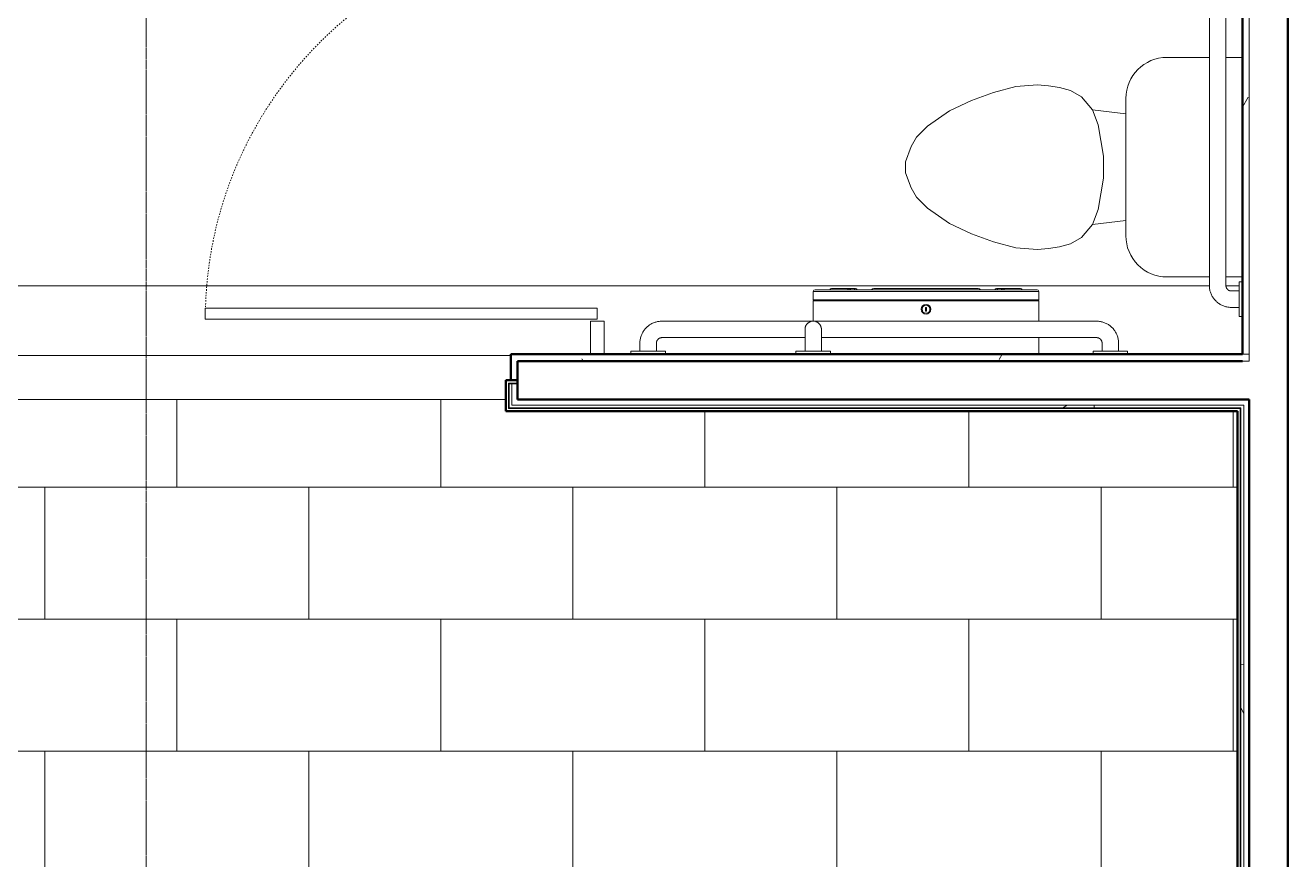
# Model space of a CAD drawing. Header units: inches. Extents: x 23906 to 26716, y -23130 to -20467.
# Drawn here: x 25390.9 to 25505.6, y -22737.3 to -22661.4 of the extents above; entities that cross this region are included whole.
import ezdxf

# ---------------------------------------------------------------- set-up
doc = ezdxf.new("R2010")
doc.units = ezdxf.units.IN
doc.header["$MEASUREMENT"] = 0
for name, pattern in [('Dash', [0.25, 0.125, -0.125]), ('Dash_2_', [0.25, 0.125, -0.125]), ('Grid Line 1_2_', [0.875, 0.5, -0.125, 0.125, -0.125])]:
    doc.linetypes.add(name, pattern=pattern)
for name, color, linetype, lineweight in [('A-FLOR', 192, 'Continuous', 13), ('A-FLOR-PATT', 8, 'Continuous', 13), ('A-GENM', 13, 'Continuous', 9), ('A-WALL', 113, 'Continuous', 13), ('A-WALL-PATT', 111, 'Continuous', 50), ('I-WALL', 2, 'Continuous', 13), ('P-SANR-FIXT', 6, 'Continuous', 9), ('Q-SPCQ', 91, 'Continuous', 9), ('Q-SPCQ-HDLN', 91, 'Dash_2_', 9), ('S-GRID', 1, 'Continuous', 9)]:
    doc.layers.add(name, color=color, linetype=linetype, lineweight=lineweight)
pattern_1 = [(0, (0, 0), (30.72, 7.68), [1.267, -21.773, 1.267, -21.773, -122.88]), (0, (0, 0), (30.72, 7.68), [-46.08, 1.267, -44.813, 1.267, -21.773, -53.76]), (0, (0, 0), (30.72, 7.68), [-115.2, 1.267, -14.093, 1.267, -37.133]), (120, (11.52, 3.84), (-22.0110751, 22.7643004), [1.267, -21.773, 1.267, -21.773, -122.88]), (120, (11.52, 3.84), (-22.0110751, 22.7643004), [-46.08, 1.267, -44.813, 1.267, -21.773, -53.76]), (120, (11.52, 3.84), (-22.0110751, 22.7643004), [-115.2, 1.267, -14.093, 1.267, -37.133]), (240, (15.36, 19.2), (-8.7089249, -30.4443004), [1.267, -21.773, 1.267, -21.773, -122.88]), (240, (15.36, 19.2), (-8.7089249, -30.4443004), [-46.08, 1.267, -44.813, 1.267, -21.773, -53.76]), (240, (15.36, 19.2), (-8.7089249, -30.4443004), [-115.2, 1.267, -14.093, 1.267, -37.133])]
pattern_2 = [(296.565, (14.4, 8.64), (0.000499, 57.600217), [6.44, -122.358]), (33.69, (17.28, 2.88), (0.000345, 57.60007), [10.384, -197.296]), (33.69, (74.88, 2.88), (0.000345, 57.60007), [10.384, -197.296]), (33.69, (132.48, 2.88), (0.000345, 57.60007), [10.384, -197.296]), (116.565, (25.92, 8.64), (-0.000396, 57.59977), [6.44, -122.358]), (213.69, (23.04, 14.4), (0.000345, 57.60007), [10.384, -197.296]), (213.69, (80.64, 14.4), (0.000345, 57.60007), [10.384, -197.296]), (213.69, (138.24, 14.4), (0.000345, 57.60007), [10.384, -197.296]), (26.565, (37.44, 8.64), (0.0005, 57.60022), [12.88, -115.918]), (26.565, (95.04, 8.64), (0.0005, 57.60022), [12.88, -115.918]), (270, (48.96, 14.4), (57.6, 4e-15), [5.76, -51.84]), (225, (48.96, 8.64), (-4e-15, 57.599504), [8.146, -73.313]), (135, (43.2, 2.88), (4e-15, 57.599504), [8.146, -73.313]), (288.435, (25.92, 25.92), (0.000265, 57.599939), [9.107, -173.04]), (18.435, (28.8, 17.28), (0.000265, 57.59994), [9.107, -173.04]), (18.435, (86.4, 17.28), (0.000265, 57.59994), [9.107, -173.04]), (18.435, (144, 17.28), (0.000265, 57.59994), [9.107, -173.04]), (135, (37.44, 20.16), (4e-15, 57.599504), [8.146, -73.313]), (180, (31.68, 25.92), (-7e-15, -57.6), [5.76, -51.84]), (251.565, (11.52, 40.32), (-0.000265, 57.599939), [9.107, -173.04]), (315, (8.64, 31.68), (-4e-15, 57.599504), [8.146, -73.313]), (71.565, (14.4, 25.92), (-0.000265, 57.599939), [9.107, -173.04]), (135, (17.28, 34.56), (4e-15, 57.599504), [8.146, -73.313]), (225, (34.56, 40.32), (-4e-15, 57.599504), [8.146, -73.313]), (123.69, (28.8, 34.56), (0.000345, 57.600068), [10.384, -197.296]), (123.69, (86.4, 34.56), (0.000345, 57.600068), [10.384, -197.296]), (26.565, (23.04, 43.2), (0.0005, 57.60022), [6.44, -122.358]), (26.565, (80.64, 43.2), (0.0005, 57.60022), [6.44, -122.358]), (315, (28.8, 46.08), (-4e-15, 57.599504), [8.146, -73.313]), (213.69, (54.72, 54.72), (0.000345, 57.60007), [10.384, -197.296]), (213.69, (112.32, 54.72), (0.000345, 57.60007), [10.384, -197.296]), (213.69, (169.92, 54.72), (0.000345, 57.60007), [10.384, -197.296]), (296.565, (46.08, 48.96), (0.000499, 57.600217), [6.44, -122.358]), (45, (48.96, 43.2), (4e-15, 57.599504), [8.146, -73.313]), (90, (54.72, 48.96), (-57.6, 4e-15), [5.76, -51.84]), (213.69, (28.8, 57.6), (0.000345, 57.60007), [10.384, -197.296]), (213.69, (86.4, 57.6), (0.000345, 57.60007), [10.384, -197.296]), (213.69, (144, 57.6), (0.000345, 57.60007), [10.384, -197.296]), (315, (20.16, 51.84), (-4e-15, 57.599504), [4.073, -77.386]), (26.565, (23.04, 48.96), (0.0005, 57.60022), [6.44, -122.358]), (26.565, (80.64, 48.96), (0.0005, 57.60022), [6.44, -122.358]), (90, (28.8, 51.84), (-57.6, 4e-15), [5.76, -51.84]), (333.435, (5.76, 54.72), (-0.0005, 57.60022), [6.44, -122.358]), (333.435, (63.36, 54.72), (-0.0005, 57.60022), [6.44, -122.358]), (243.435, (11.52, 51.84), (0.000396, 57.59977), [6.44, -122.358]), (161.565, (8.64, 46.08), (-0.000265, 57.59994), [9.107, -173.04]), (161.565, (66.24, 46.08), (-0.000265, 57.59994), [9.107, -173.04]), (161.565, (123.84, 46.08), (-0.000265, 57.59994), [9.107, -173.04]), (45, (0, 48.96), (4e-15, 57.599504), [8.146, -73.313]), (26.565, (2.88, 0), (0.0005, 57.60022), [6.44, -122.358]), (26.565, (60.48, 0), (0.0005, 57.60022), [6.44, -122.358]), (116.565, (8.64, 2.88), (-0.000396, 57.59977), [6.44, -122.358]), (206.565, (5.76, 8.64), (0.0005, 57.60022), [6.44, -122.358]), (206.565, (63.36, 8.64), (0.0005, 57.60022), [6.44, -122.358]), (296.565, (0, 5.76), (0.000499, 57.600217), [6.44, -122.358]), (14.036, (43.2, 25.92), (0.000245, 57.59979), [11.875, -225.616]), (14.036, (100.8, 25.92), (0.000245, 57.59979), [11.875, -225.616]), (14.036, (158.4, 25.92), (0.000245, 57.59979), [11.875, -225.616]), (14.036, (216, 25.92), (0.000245, 57.59979), [11.875, -225.616]), (135, (54.72, 28.8), (4e-15, 57.599504), [8.146, -73.313]), (198.435, (48.96, 34.56), (0.000265, 57.59994), [9.107, -173.04]), (198.435, (106.56, 34.56), (0.000265, 57.59994), [9.107, -173.04]), (198.435, (164.16, 34.56), (0.000265, 57.59994), [9.107, -173.04]), (296.565, (40.32, 31.68), (0.000499, 57.600217), [6.44, -122.358]), (333.435, (2.88, 17.28), (-0.0005, 57.60022), [6.44, -122.358]), (333.435, (60.48, 17.28), (-0.0005, 57.60022), [6.44, -122.358]), (45, (8.64, 14.4), (4e-15, 57.599504), [4.073, -77.386]), (116.565, (11.52, 17.28), (-0.000396, 57.59977), [6.44, -122.358]), (225, (8.64, 23.04), (-4e-15, 57.599504), [8.146, -73.313])]

# ---------------------------------------------------------------- blocks, each defined once
blk = doc.blocks.new('Toilet-Domestic-3D - Toilet-Domestic-3D-11065-Enlarged First Floor Plan _East_')
at = {"layer": 'P-SANR-FIXT', "color": 7}
for p, q in [((-2.74, 11), (-1.87, 11.5)), ((-1.87, 11.5), (-0.5, 12)), ((-0.5, 12), (0.5, 12)), ((0.5, 12), (1.87, 11.5)), ((1.87, 11.5), (2.74, 11)), ((-3.74, 10), (-2.74, 11)), ((2.74, 11), (3.74, 10)), ((-5.13, 8), (-3.74, 10)), ((3.74, 10), (5.13, 8)), ((-6.06, 6), (-5.13, 8)), ((5.13, 8), (6.06, 6)), ((-6.79, 4), (-6.06, 6)), ((6.06, 6), (6.79, 4)), ((-7.33, 1.99), (-6.79, 4)), ((6.79, 4), (7.33, 1.99)), ((-7.5, 0), (-7.33, 1.99)), ((7.33, 1.99), (7.5, 0)), ((-7.41, -1), (-7.5, 0)), ((-7.24, -2), (-7.41, -1)), ((7.41, -1), (7.24, -2)), ((7.5, 0), (7.41, -1)), ((-6.97, -3), (-7.24, -2)), ((7.24, -2), (6.97, -3)), ((-6.4, -4), (-6.97, -3)), ((6.97, -3), (6.4, -4)), ((-5.21, -5), (-6.4, -4)), ((6.4, -4), (5.21, -5)), ((-3.84, -5.5), (-5.21, -5)), ((-4.86, -8.02), (-5.21, -5)), ((-1, -6), (-3.84, -5.5)), ((3.84, -5.5), (1, -6)), ((5.21, -5), (3.84, -5.5)), ((4.86, -8.02), (5.21, -5)), ((1, -6), (-1, -6)), ((6.25, -8.02), (-6.25, -8.02)), ((-9.98, -11.75), (-9.98, -15.6)), ((9.98, -15.6), (9.98, -11.75)), ((-9.98, -17.1), (-9.98, -18.6)), ((9.98, -18.6), (9.98, -17.1))]:
    blk.add_line(p, q, dxfattribs=at)
for centre, start, end in [((-6.25, -11.75), 90, 180), ((6.25, -11.75), 0, 90)]:
    blk.add_arc(centre, 3.73, start, end, dxfattribs=at)
blk = doc.blocks.new('817_Grab_Bars - 8170-001420-25752-Enlarged First Floor Plan _East_')
at = {"layer": 'Q-SPCQ', "color": 7}
for p, q in [((25488.27, -22688.3), (25448.77, -22688.3)), ((25448.77, -22689.8), (25461.77, -22689.8)), ((25463.26, -22689.8), (25488.27, -22689.8)), ((25445.95, -22691.02), (25445.95, -22691.3)), ((25445.95, -22691.02), (25447.52, -22691.02)), ((25446.77, -22690.3), (25446.77, -22691.02)), ((25447.52, -22691.02), (25449.08, -22691.02)), ((25448.27, -22691.02), (25448.27, -22690.3)), ((25449.08, -22691.3), (25449.08, -22691.02)), ((25487.95, -22691.02), (25487.95, -22691.3)), ((25487.95, -22691.02), (25489.52, -22691.02)), ((25488.77, -22690.3), (25488.77, -22691.02)), ((25489.52, -22691.02), (25491.08, -22691.02)), ((25490.27, -22691.02), (25490.27, -22690.3)), ((25491.08, -22691.3), (25491.08, -22691.02))]:
    blk.add_line(p, q, dxfattribs=at)
at = {"layer": 'Q-SPCQ', "color": 7, "flags": 128}
for points in [[(25448.77, -22688.3), (25448.69, -22688.3), (25448.61, -22688.31), (25448.53, -22688.32), (25448.45, -22688.33), (25448.37, -22688.34), (25448.29, -22688.36), (25448.21, -22688.38), (25448.14, -22688.4), (25448.06, -22688.43), (25447.99, -22688.46), (25447.91, -22688.49), (25447.84, -22688.53), (25447.77, -22688.57), (25447.7, -22688.61), (25447.64, -22688.65), (25447.57, -22688.7), (25447.51, -22688.75), (25447.45, -22688.8), (25447.39, -22688.85), (25447.33, -22688.91), (25447.28, -22688.97), (25447.22, -22689.03), (25447.17, -22689.09), (25447.13, -22689.16), (25447.08, -22689.22), (25447.04, -22689.29), (25447, -22689.36), (25446.97, -22689.43), (25446.93, -22689.5), (25446.9, -22689.58), (25446.87, -22689.65), (25446.85, -22689.73), (25446.83, -22689.81), (25446.81, -22689.88), (25446.79, -22689.96), (25446.78, -22690.04), (25446.77, -22690.12), (25446.77, -22690.2), (25446.77, -22690.28), (25446.77, -22690.3)], [(25490.27, -22690.3), (25490.26, -22690.22), (25490.26, -22690.14), (25490.25, -22690.06), (25490.24, -22689.98), (25490.23, -22689.91), (25490.21, -22689.83), (25490.19, -22689.75), (25490.16, -22689.67), (25490.14, -22689.6), (25490.11, -22689.52), (25490.07, -22689.45), (25490.04, -22689.38), (25490, -22689.31), (25489.96, -22689.24), (25489.92, -22689.17), (25489.87, -22689.11), (25489.82, -22689.05), (25489.77, -22688.98), (25489.71, -22688.92), (25489.66, -22688.87), (25489.6, -22688.81), (25489.54, -22688.76), (25489.48, -22688.71), (25489.41, -22688.66), (25489.35, -22688.62), (25489.28, -22688.58), (25489.21, -22688.54), (25489.14, -22688.5), (25489.06, -22688.47), (25488.99, -22688.44), (25488.91, -22688.41), (25488.84, -22688.39), (25488.76, -22688.37), (25488.68, -22688.35), (25488.61, -22688.33), (25488.53, -22688.32), (25488.45, -22688.31), (25488.37, -22688.31), (25488.29, -22688.3), (25488.27, -22688.3)], [(25448.27, -22690.3), (25448.27, -22690.28), (25448.27, -22690.26), (25448.27, -22690.24), (25448.27, -22690.22), (25448.28, -22690.2), (25448.28, -22690.18), (25448.28, -22690.16), (25448.29, -22690.15), (25448.3, -22690.13), (25448.3, -22690.11), (25448.31, -22690.09), (25448.32, -22690.07), (25448.33, -22690.05), (25448.34, -22690.04), (25448.35, -22690.02), (25448.36, -22690), (25448.38, -22689.99), (25448.39, -22689.97), (25448.4, -22689.96), (25448.42, -22689.94), (25448.43, -22689.93), (25448.45, -22689.92), (25448.46, -22689.91), (25448.48, -22689.89), (25448.5, -22689.88), (25448.51, -22689.87), (25448.53, -22689.86), (25448.55, -22689.85), (25448.57, -22689.84), (25448.58, -22689.84), (25448.6, -22689.83), (25448.62, -22689.82), (25448.64, -22689.82), (25448.66, -22689.81), (25448.68, -22689.81), (25448.7, -22689.81), (25448.72, -22689.8), (25448.74, -22689.8), (25448.76, -22689.8), (25448.77, -22689.8)], [(25488.27, -22689.8), (25488.29, -22689.8), (25488.31, -22689.8), (25488.33, -22689.81), (25488.34, -22689.81), (25488.36, -22689.81), (25488.38, -22689.82), (25488.4, -22689.82), (25488.42, -22689.83), (25488.44, -22689.83), (25488.46, -22689.84), (25488.48, -22689.85), (25488.5, -22689.86), (25488.51, -22689.87), (25488.53, -22689.88), (25488.55, -22689.89), (25488.56, -22689.9), (25488.58, -22689.91), (25488.59, -22689.93), (25488.61, -22689.94), (25488.62, -22689.95), (25488.64, -22689.97), (25488.65, -22689.98), (25488.66, -22690), (25488.67, -22690.02), (25488.69, -22690.03), (25488.7, -22690.05), (25488.71, -22690.07), (25488.72, -22690.08), (25488.72, -22690.1), (25488.73, -22690.12), (25488.74, -22690.14), (25488.74, -22690.16), (25488.75, -22690.18), (25488.75, -22690.2), (25488.76, -22690.22), (25488.76, -22690.24), (25488.76, -22690.26), (25488.76, -22690.28), (25488.77, -22690.3), (25488.77, -22690.3)]]:
    blk.add_lwpolyline(points, dxfattribs=at)
blk = doc.blocks.new('Dispenser-Toilet_Tissue-Frost_Products_LTD_-Jumbo-169 - Steel-Brushed-Stainless_Steel-39538-Enlarged First Floor Plan _East_')
at = {"layer": 'Q-SPCQ', "color": 50, "lineweight": 20}
for p, q in [((25466.36, -22685.34), (25464.19, -22685.34)), ((25477.52, -22685.34), (25468.01, -22685.34)), ((25481.34, -22685.34), (25479.17, -22685.34)), ((25483.01, -22685.6), (25462.52, -22685.6)), ((25462.52, -22685.6), (25462.52, -22686.37)), ((25462.52, -22686.37), (25462.58, -22686.37)), ((25462.52, -22686.46), (25483.01, -22686.46)), ((25462.52, -22686.46), (25462.52, -22688.3)), ((25462.58, -22686.37), (25482.96, -22686.37)), ((25462.58, -22686.37), (25462.58, -22686.4)), ((25482.96, -22686.4), (25462.58, -22686.4)), ((25464.03, -22685.44), (25462.68, -22685.44)), ((25481.5, -22685.44), (25464.03, -22685.44)), ((25467.83, -22685.44), (25466.52, -22685.44)), ((25479.01, -22685.44), (25477.7, -22685.44)), ((25482.86, -22685.44), (25481.5, -22685.44)), ((25482.96, -22686.4), (25482.96, -22686.37)), ((25482.96, -22686.37), (25483.01, -22686.37)), ((25483.01, -22686.37), (25483.01, -22685.6)), ((25483.01, -22688.3), (25483.01, -22686.46)), ((25472.81, -22687.06), (25472.73, -22687.06)), ((25472.73, -22687.06), (25472.73, -22687.4)), ((25472.73, -22687.4), (25472.81, -22687.4)), ((25472.81, -22687.4), (25472.81, -22687.06)), ((25483.01, -22691.3), (25483.01, -22689.8))]:
    blk.add_line(p, q, dxfattribs=at)
for radius in [0.438, 0.358]:
    blk.add_circle((25472.77, -22687.22), radius, dxfattribs=at)
for centre, radius, start, end in [((25464.19, -22685.52), 0.18, 90, 153.6122), ((25465.74, -22685.46), 0.118, 100.8116, 172.3569), ((25465.74, -22685.49), 0.151, 19.6341, 87.321), ((25465.76, -22685.49), 0.151, 19.6341, 86.8331), ((25465.77, -22685.52), 0.18, 26.3878, 90), ((25466.34, -22685.46), 0.119, 100.0401, 171.5195), ((25466.34, -22685.49), 0.151, 19.6341, 87.321), ((25466.35, -22685.49), 0.151, 19.6341, 87.321), ((25466.36, -22685.52), 0.18, 26.3878, 90), ((25468.01, -22685.56), 0.22, 90, 146.9443), ((25477.52, -22685.56), 0.22, 33.0557, 90), ((25479.17, -22685.52), 0.18, 90, 153.6122), ((25479.18, -22685.49), 0.151, 92.679, 160.3659), ((25479.19, -22685.49), 0.151, 92.679, 160.3659), ((25479.19, -22685.46), 0.119, 8.4805, 79.9599), ((25479.76, -22685.52), 0.18, 90, 153.6084), ((25479.77, -22685.49), 0.151, 93.1667, 160.3726), ((25479.79, -22685.49), 0.151, 92.679, 160.3653), ((25479.79, -22685.46), 0.118, 7.6431, 79.1884), ((25481.34, -22685.52), 0.18, 26.3878, 90), ((25462.68, -22685.6), 0.16, 90, 180), ((25462.58, -22686.46), 0.06, 90, 180), ((25482.85, -22685.6), 0.16, 0, 89.0019), ((25482.95, -22686.46), 0.0601, 0, 87.3185)]:
    blk.add_arc(centre, radius, start, end, dxfattribs=at)
blk = doc.blocks.new('Partition-Floor_Braced-Bradley_Corp-St_Stl-ADA-N_Stalls - ADA _optional_ _ n Standard Stalls-320718-Enlarged First Floor Plan _East_')
at = {"layer": 'Q-SPCQ', "color": 7}
for p, q in [((11.69, 94.87), (12.69, 94.87)), ((11.69, 59.25), (11.69, 94.87)), ((12.69, 94.87), (12.69, 59.25)), ((71.69, 84.87), (72.69, 84.87)), ((71.69, 59.25), (71.69, 84.87)), ((72.69, 84.87), (72.69, 59.25)), ((8.5, 59.88), (11.5, 59.88)), ((11.5, 59.88), (11.5, 58.63)), ((47.5, 59.88), (71.5, 59.88)), ((47.5, 58.63), (47.5, 59.88)), ((71.5, 59.88), (71.5, 58.63)), ((97.5, 59.88), (106, 59.88)), ((97.5, 58.63), (97.5, 59.88)), ((106, 59.88), (106, 58.63)), ((11.5, 58.63), (8.5, 58.63)), ((12.69, 59.25), (11.69, 59.25)), ((71.5, 58.63), (47.5, 58.63)), ((72.69, 59.25), (71.69, 59.25)), ((106, 58.63), (97.5, 58.63)), ((67.5, 58.13), (68.5, 58.13)), ((67.5, 0.88), (67.5, 58.13)), ((68.5, 58.13), (68.5, 0.88)), ((104.5, 58.13), (105.5, 58.13)), ((104.5, 0.88), (104.5, 58.13)), ((105.5, 58.13), (105.5, 0.88)), ((68.5, 0.88), (67.5, 0.88)), ((105.5, 0.88), (104.5, 0.88))]:
    blk.add_line(p, q, dxfattribs=at)
at = {"layer": 'Q-SPCQ-HDLN', "color": 7, "linetype": 'Dash'}
for centre, radius, end in [((11.69, 59.25), 35.62, 88.2092), ((71.69, 59.25), 25.62, 87.7958)]:
    blk.add_arc(centre, radius, 0, end, dxfattribs=at)
blk = doc.blocks.new('817_Grab_Bars - 8170-001420-V28-Enlarged First Floor Plan _East_')
at = {"layer": 'Q-SPCQ', "color": 7}
for p, q in [((25501.52, -22642.74), (25501.23, -22642.74)), ((25501.23, -22644.3), (25501.23, -22642.74)), ((25501.23, -22643.55), (25500.52, -22643.55)), ((25500.52, -22645.05), (25501.23, -22645.05)), ((25501.23, -22645.87), (25501.23, -22644.3)), ((25498.52, -22645.55), (25498.52, -22685.05)), ((25500.02, -22685.05), (25500.02, -22645.55)), ((25501.23, -22645.87), (25501.52, -22645.87)), ((25501.52, -22684.74), (25501.23, -22684.74)), ((25501.23, -22686.3), (25501.23, -22684.74)), ((25501.23, -22685.55), (25500.52, -22685.55)), ((25501.23, -22687.87), (25501.23, -22686.3)), ((25500.52, -22687.05), (25501.23, -22687.05)), ((25501.23, -22687.87), (25501.52, -22687.87))]:
    blk.add_line(p, q, dxfattribs=at)
at = {"layer": 'Q-SPCQ', "color": 7, "flags": 128}
for points in [[(25500.52, -22643.55), (25500.44, -22643.55), (25500.36, -22643.56), (25500.28, -22643.57), (25500.2, -22643.58), (25500.12, -22643.59), (25500.04, -22643.61), (25499.96, -22643.63), (25499.89, -22643.65), (25499.81, -22643.68), (25499.74, -22643.71), (25499.66, -22643.74), (25499.59, -22643.78), (25499.52, -22643.82), (25499.45, -22643.86), (25499.39, -22643.9), (25499.32, -22643.95), (25499.26, -22644), (25499.2, -22644.05), (25499.14, -22644.1), (25499.08, -22644.16), (25499.03, -22644.22), (25498.97, -22644.28), (25498.92, -22644.34), (25498.88, -22644.41), (25498.83, -22644.47), (25498.79, -22644.54), (25498.75, -22644.61), (25498.72, -22644.68), (25498.68, -22644.75), (25498.65, -22644.83), (25498.62, -22644.9), (25498.6, -22644.98), (25498.58, -22645.06), (25498.56, -22645.13), (25498.54, -22645.21), (25498.53, -22645.29), (25498.52, -22645.37), (25498.52, -22645.45), (25498.52, -22645.53), (25498.52, -22645.55)], [(25500.02, -22645.55), (25500.02, -22645.53), (25500.02, -22645.51), (25500.02, -22645.49), (25500.02, -22645.47), (25500.03, -22645.45), (25500.03, -22645.43), (25500.03, -22645.41), (25500.04, -22645.4), (25500.05, -22645.38), (25500.05, -22645.36), (25500.06, -22645.34), (25500.07, -22645.32), (25500.08, -22645.3), (25500.09, -22645.29), (25500.1, -22645.27), (25500.11, -22645.25), (25500.13, -22645.24), (25500.14, -22645.22), (25500.15, -22645.21), (25500.17, -22645.19), (25500.18, -22645.18), (25500.2, -22645.17), (25500.21, -22645.16), (25500.23, -22645.14), (25500.25, -22645.13), (25500.26, -22645.12), (25500.28, -22645.11), (25500.3, -22645.1), (25500.32, -22645.09), (25500.33, -22645.09), (25500.35, -22645.08), (25500.37, -22645.07), (25500.39, -22645.07), (25500.41, -22645.06), (25500.43, -22645.06), (25500.45, -22645.06), (25500.47, -22645.05), (25500.49, -22645.05), (25500.51, -22645.05), (25500.52, -22645.05)], [(25498.52, -22685.05), (25498.52, -22685.13), (25498.52, -22685.21), (25498.53, -22685.29), (25498.54, -22685.37), (25498.56, -22685.45), (25498.57, -22685.53), (25498.59, -22685.61), (25498.62, -22685.68), (25498.64, -22685.76), (25498.67, -22685.83), (25498.71, -22685.9), (25498.74, -22685.98), (25498.78, -22686.05), (25498.82, -22686.12), (25498.86, -22686.18), (25498.91, -22686.25), (25498.96, -22686.31), (25499.01, -22686.37), (25499.07, -22686.43), (25499.12, -22686.49), (25499.18, -22686.54), (25499.24, -22686.59), (25499.3, -22686.64), (25499.37, -22686.69), (25499.43, -22686.74), (25499.5, -22686.78), (25499.57, -22686.82), (25499.64, -22686.85), (25499.72, -22686.89), (25499.79, -22686.92), (25499.87, -22686.94), (25499.94, -22686.97), (25500.02, -22686.99), (25500.1, -22687.01), (25500.18, -22687.02), (25500.25, -22687.04), (25500.33, -22687.04), (25500.41, -22687.05), (25500.49, -22687.05), (25500.52, -22687.05)], [(25500.52, -22685.55), (25500.5, -22685.55), (25500.48, -22685.55), (25500.46, -22685.55), (25500.44, -22685.55), (25500.42, -22685.54), (25500.4, -22685.54), (25500.38, -22685.53), (25500.36, -22685.53), (25500.34, -22685.52), (25500.32, -22685.51), (25500.3, -22685.51), (25500.28, -22685.5), (25500.27, -22685.49), (25500.25, -22685.48), (25500.23, -22685.47), (25500.22, -22685.45), (25500.2, -22685.44), (25500.19, -22685.43), (25500.17, -22685.42), (25500.16, -22685.4), (25500.14, -22685.39), (25500.13, -22685.37), (25500.12, -22685.36), (25500.11, -22685.34), (25500.09, -22685.32), (25500.08, -22685.31), (25500.07, -22685.29), (25500.07, -22685.27), (25500.06, -22685.25), (25500.05, -22685.23), (25500.04, -22685.22), (25500.04, -22685.2), (25500.03, -22685.18), (25500.03, -22685.16), (25500.02, -22685.14), (25500.02, -22685.12), (25500.02, -22685.1), (25500.02, -22685.08), (25500.02, -22685.06), (25500.02, -22685.05)]]:
    blk.add_lwpolyline(points, dxfattribs=at)
blk = doc.blocks.new('817_Grab_Bars - 8170-001180-25756-Enlarged First Floor Plan _East_')
at = {"layer": 'Q-SPCQ', "color": 7}
for p, q in [((25460.95, -22691.02), (25460.95, -22691.3)), ((25460.95, -22691.02), (25464.08, -22691.02)), ((25461.77, -22690.3), (25461.77, -22691.02)), ((25463.27, -22691.02), (25463.27, -22690.3)), ((25464.08, -22691.3), (25464.08, -22691.02))]:
    blk.add_line(p, q, dxfattribs=at)
at = {"layer": 'Q-SPCQ', "color": 7, "flags": 128}
for points in [[(25461.77, -22689.05), (25461.77, -22689.02), (25461.77, -22688.99), (25461.77, -22688.96), (25461.77, -22688.93), (25461.78, -22688.9), (25461.79, -22688.87), (25461.79, -22688.85), (25461.8, -22688.82), (25461.81, -22688.79), (25461.82, -22688.76), (25461.84, -22688.73), (25461.85, -22688.71), (25461.86, -22688.68), (25461.88, -22688.65), (25461.9, -22688.63), (25461.91, -22688.6), (25461.93, -22688.58), (25461.95, -22688.56), (25461.97, -22688.54), (25461.99, -22688.51), (25462.01, -22688.49), (25462.04, -22688.47), (25462.06, -22688.46), (25462.09, -22688.44), (25462.11, -22688.42), (25462.14, -22688.41), (25462.16, -22688.39), (25462.19, -22688.38), (25462.22, -22688.37), (25462.24, -22688.35), (25462.27, -22688.34), (25462.3, -22688.33), (25462.33, -22688.33)], [(25462.75, -22688.34), (25462.78, -22688.35), (25462.81, -22688.36), (25462.83, -22688.37), (25462.86, -22688.39), (25462.89, -22688.4), (25462.91, -22688.42), (25462.94, -22688.43), (25462.96, -22688.45), (25462.99, -22688.47), (25463.01, -22688.49), (25463.03, -22688.51), (25463.05, -22688.53), (25463.07, -22688.55), (25463.09, -22688.57), (25463.11, -22688.6), (25463.13, -22688.62), (25463.15, -22688.65), (25463.16, -22688.67), (25463.18, -22688.7), (25463.19, -22688.73), (25463.2, -22688.75), (25463.21, -22688.78), (25463.22, -22688.81), (25463.23, -22688.84), (25463.24, -22688.87), (25463.25, -22688.9), (25463.25, -22688.93), (25463.26, -22688.95), (25463.26, -22688.98), (25463.26, -22689.01), (25463.27, -22689.04), (25463.27, -22689.05)], [(25461.77, -22689.05), (25461.77, -22689.05), (25461.77, -22689.06), (25461.77, -22689.06), (25461.77, -22689.07), (25461.77, -22689.08), (25461.77, -22689.09), (25461.77, -22689.1), (25461.77, -22689.12), (25461.77, -22689.13), (25461.77, -22689.15), (25461.77, -22689.17), (25461.77, -22689.19), (25461.77, -22689.22), (25461.77, -22689.24), (25461.77, -22689.27), (25461.77, -22689.3), (25461.77, -22689.33), (25461.77, -22689.36), (25461.77, -22689.4), (25461.77, -22689.43), (25461.77, -22689.47), (25461.77, -22689.51), (25461.77, -22689.55), (25461.77, -22689.59), (25461.77, -22689.63), (25461.77, -22689.67), (25461.77, -22689.71), (25461.77, -22689.76), (25461.77, -22689.8), (25461.77, -22689.85), (25461.77, -22689.9), (25461.77, -22689.94), (25461.77, -22689.99), (25461.77, -22690.04), (25461.77, -22690.09), (25461.77, -22690.14), (25461.77, -22690.19), (25461.77, -22690.24), (25461.77, -22690.29), (25461.77, -22690.3)], [(25461.77, -22689.64), (25461.77, -22689.6), (25461.77, -22689.56), (25461.77, -22689.52), (25461.77, -22689.48), (25461.77, -22689.44), (25461.77, -22689.41), (25461.77, -22689.37), (25461.77, -22689.34), (25461.77, -22689.31), (25461.77, -22689.28), (25461.77, -22689.25), (25461.77, -22689.22), (25461.77, -22689.2), (25461.77, -22689.18), (25461.77, -22689.16), (25461.77, -22689.14), (25461.77, -22689.12), (25461.77, -22689.11), (25461.77, -22689.09), (25461.77, -22689.08), (25461.77, -22689.07), (25461.77, -22689.06), (25461.77, -22689.06), (25461.77, -22689.05), (25461.77, -22689.05)], [(25463.27, -22690.3), (25463.27, -22690.25), (25463.27, -22690.2), (25463.27, -22690.15), (25463.27, -22690.1), (25463.27, -22690.05), (25463.27, -22690.01), (25463.27, -22689.96), (25463.27, -22689.91), (25463.27, -22689.86), (25463.27, -22689.82), (25463.27, -22689.77), (25463.27, -22689.73), (25463.27, -22689.68), (25463.27, -22689.64), (25463.27, -22689.6), (25463.27, -22689.56), (25463.27, -22689.52), (25463.27, -22689.48), (25463.27, -22689.44), (25463.27, -22689.41), (25463.27, -22689.37), (25463.27, -22689.34), (25463.27, -22689.31), (25463.27, -22689.28), (25463.27, -22689.25), (25463.27, -22689.22), (25463.27, -22689.2), (25463.27, -22689.18), (25463.27, -22689.16), (25463.27, -22689.14), (25463.27, -22689.12), (25463.27, -22689.11), (25463.27, -22689.09), (25463.27, -22689.08), (25463.27, -22689.07), (25463.27, -22689.06), (25463.27, -22689.06), (25463.27, -22689.05), (25463.27, -22689.05)], [(25463.27, -22689.05), (25463.27, -22689.05), (25463.27, -22689.06), (25463.27, -22689.06), (25463.27, -22689.07), (25463.27, -22689.08), (25463.27, -22689.09), (25463.27, -22689.1), (25463.27, -22689.12), (25463.27, -22689.13), (25463.27, -22689.15), (25463.27, -22689.17), (25463.27, -22689.19), (25463.27, -22689.22), (25463.27, -22689.24), (25463.27, -22689.27), (25463.27, -22689.3), (25463.27, -22689.33), (25463.27, -22689.36), (25463.27, -22689.4), (25463.27, -22689.43), (25463.27, -22689.47), (25463.27, -22689.51), (25463.27, -22689.55), (25463.27, -22689.59), (25463.27, -22689.63)], [(25463.27, -22689.71), (25463.27, -22689.76), (25463.27, -22689.8), (25463.27, -22689.85), (25463.27, -22689.9), (25463.27, -22689.94), (25463.27, -22689.99), (25463.27, -22690.04), (25463.27, -22690.09), (25463.27, -22690.14), (25463.27, -22690.17)], [(25461.77, -22690.3), (25461.77, -22690.25), (25461.77, -22690.2), (25461.77, -22690.15), (25461.77, -22690.1), (25461.77, -22690.05), (25461.77, -22690.01)], [(25463.27, -22690.19), (25463.27, -22690.24), (25463.27, -22690.29)]]:
    blk.add_lwpolyline(points, dxfattribs=at)
blk = doc.blocks.new('Shower Tile Threshold - Shower Tile Threshold-209406-Enlarged First Floor Plan _East_')
at = {"layer": 'A-GENM', "color": 7}
blk.add_line((-35.375, -6), (11.375, -6), dxfattribs=at)
blk = doc.blocks.new('Locker Rooms and Restrooms_rvt-1-Enlarged First Floor Plan _East_')
at = {"layer": 'A-FLOR-PATT', "lineweight": 9}
h = blk.add_hatch(dxfattribs=at)
h.set_pattern_fill('FP_22', color=27, style=0, pattern_type=2)
h.set_pattern_definition([(180, (25404.64, -22727.43), (48, -23.999), [48, 0, 0, 0]), (270, (25380.64, -22715.43), (48, 3e-15), [11.999, -11.999]), (270, (25392.64, -22727.43), (48, 3e-15), [11.999, -11.999]), (270, (25368.64, -22727.43), (48, 3e-15), [11.999, -11.999]), (180, (25404.64, -22739.428), (48, -23.999), [48, 0, 0, 0]), (270, (25356.64, -22715.43), (48, 3e-15), [11.999, -11.999])])
h.paths.add_polyline_path([(25316.95, -22738.8), (25501.08, -22738.8), (25501.08, -22696.49), (25434.58, -22696.49), (25434.58, -22695.43), (25388.7, -22695.43), (25388.7, -22696.49), (25308.2, -22696.49), (25308.2, -22696.24), (25307.95, -22696.24), (25307.95, -22696.18), (25307.89, -22696.18), (25307.89, -22695.93), (25307.77, -22695.93), (25307.77, -22738.8)], flags=0)
h.paths.add_polyline_path([(25388.45, -22696.24), (25388.39, -22696.18), (25388.39, -22696.24)], flags=0)
h.paths.add_polyline_path([(25434.89, -22696.24), (25434.89, -22696.18), (25434.83, -22696.24)], flags=0)
h.paths.add_polyline_path([(25501.33, -22696.24), (25501.39, -22696.24), (25501.36, -22696.21)], flags=0)
at = {"layer": 'A-WALL-PATT', "lineweight": 9}
h = blk.add_hatch(dxfattribs=at)
h.set_pattern_fill('FP_8', style=0, pattern_type=2)
h.set_pattern_definition(pattern_1)
h.paths.add_polyline_path([(25501.52, -22691.3), (25502.14, -22691.3), (25502.14, -22519.68), (25501.52, -22519.68), (25501.52, -22685.33)], flags=0)
h.paths.add_polyline_path([(25501.52, -22516.18), (25502.14, -22516.18), (25502.14, -22435.18), (25501.52, -22435.18), (25501.52, -22515.55)], flags=0)
h = blk.add_hatch(dxfattribs=at)
h.set_pattern_fill('FP_8', style=0, pattern_type=2)
h.set_pattern_definition(pattern_1)
h.paths.add_polyline_path([(25462.39, -22691.93), (25502.14, -22691.93), (25502.14, -22691.3), (25435.64, -22691.3), (25435.64, -22691.93), (25453.96, -22691.93)], flags=0)
h = blk.add_hatch(dxfattribs=at)
h.set_pattern_fill('FP_20', style=0, pattern_type=2)
h.set_pattern_definition(pattern_2)
h.paths.add_polyline_path([(25501.33, -22696.24), (25501.39, -22696.18), (25434.89, -22696.18), (25434.89, -22696.24), (25487.66, -22696.24)], flags=0)
h = blk.add_hatch(dxfattribs=at)
h.set_pattern_fill('FP_20', style=0, pattern_type=2)
h.set_pattern_definition(pattern_2)
h.paths.add_polyline_path([(25501.64, -22696.18), (25501.64, -22695.93), (25435.14, -22695.93), (25435.14, -22696.18), (25501.39, -22696.18)], flags=0)
h = blk.add_hatch(dxfattribs=at)
h.set_pattern_fill('FP_20', style=0, pattern_type=2)
h.set_pattern_definition(pattern_2)
h.paths.add_polyline_path([(25502.14, -22796.66), (25502.14, -22796.59), (25501.39, -22796.59), (25501.39, -22796.66)], flags=0)
h.paths.add_polyline_path([(25501.33, -22796.66), (25501.39, -22796.59), (25501.39, -22696.24), (25501.33, -22696.24), (25501.33, -22782.16)], flags=0)
h = blk.add_hatch(dxfattribs=at)
h.set_pattern_fill('FP_20', style=0, pattern_type=2)
h.set_pattern_definition(pattern_2)
h.paths.add_polyline_path([(25501.64, -22796.59), (25501.64, -22696.18), (25501.39, -22696.18), (25501.39, -22796.59)], flags=0)
at = {"layer": 'A-FLOR', "color": 10}
blk.add_line((25434.58, -22695.43), (25388.7, -22695.43), dxfattribs=at)
at = {"layer": 'A-WALL', "color": 10}
for p, q in [((25502.14, -22519.68), (25502.14, -22691.3)), ((25501.52, -22691.3), (25502.14, -22691.3)), ((25502.14, -22691.93), (25501.52, -22691.93)), ((25501.52, -22691.93), (25502.14, -22691.93)), ((25502.14, -22691.3), (25502.14, -22691.93)), ((25502.14, -22691.3), (25502.14, -22691.93)), ((25434.83, -22696.24), (25434.83, -22693.93)), ((25434.89, -22693.93), (25434.83, -22693.93)), ((25435.64, -22693.93), (25434.89, -22693.93)), ((25434.89, -22696.18), (25434.89, -22693.99)), ((25435.64, -22693.99), (25434.89, -22693.99)), ((25435.14, -22695.93), (25435.14, -22693.99)), ((25434.89, -22696.24), (25434.83, -22696.24)), ((25435.14, -22696.18), (25434.89, -22696.18)), ((25435.64, -22696.24), (25434.89, -22696.24)), ((25435.64, -22695.93), (25435.14, -22695.93)), ((25435.64, -22696.18), (25435.14, -22696.18)), ((25501.64, -22695.93), (25435.64, -22695.93)), ((25501.39, -22696.18), (25435.64, -22696.18)), ((25501.33, -22696.24), (25435.64, -22696.24)), ((25501.33, -22696.24), (25501.33, -22696.49)), ((25501.33, -22796.66), (25501.33, -22696.49)), ((25501.39, -22696.18), (25501.39, -22696.24)), ((25501.39, -22696.24), (25501.39, -22696.49)), ((25501.39, -22796.59), (25501.39, -22696.49)), ((25501.64, -22695.93), (25501.64, -22696.18)), ((25501.64, -22696.18), (25501.64, -22696.49)), ((25501.64, -22796.59), (25501.64, -22696.49))]:
    blk.add_line(p, q, dxfattribs=at)
at = {"layer": 'I-WALL', "color": 250, "lineweight": 50}
for p, q in [((25505.64, -22695.43), (25505.64, -22435.18)), ((25501.52, -22520.3), (25501.52, -22691.3)), ((25435.64, -22691.3), (25435.02, -22691.3)), ((25435.02, -22691.3), (25435.02, -22693.68)), ((25501.52, -22691.3), (25435.64, -22691.3)), ((25501.52, -22691.93), (25435.64, -22691.93)), ((25435.64, -22691.93), (25435.64, -22695.43)), ((25435.64, -22693.68), (25435.64, -22691.93)), ((25435.64, -22691.93), (25501.52, -22691.93)), ((25434.58, -22693.68), (25434.58, -22696.49)), ((25434.83, -22693.68), (25434.58, -22693.68)), ((25435.64, -22693.68), (25434.83, -22693.68)), ((25435.02, -22693.68), (25435.64, -22693.68)), ((25435.64, -22693.93), (25435.64, -22693.68)), ((25435.64, -22693.99), (25435.64, -22693.93)), ((25435.64, -22695.43), (25435.64, -22693.99)), ((25435.64, -22695.43), (25501.52, -22695.43)), ((25502.14, -22695.43), (25435.64, -22695.43)), ((25501.52, -22695.43), (25502.14, -22695.43)), ((25502.14, -22695.43), (25502.14, -22796.91)), ((25502.14, -22695.93), (25502.14, -22695.43)), ((25505.64, -22796.91), (25505.64, -22695.43)), ((25434.58, -22696.49), (25434.83, -22696.49)), ((25434.83, -22696.49), (25435.64, -22696.49)), ((25435.64, -22696.49), (25501.08, -22696.49)), ((25501.08, -22696.49), (25501.08, -22796.91)), ((25502.14, -22696.49), (25502.14, -22695.93)), ((25502.14, -22796.59), (25502.14, -22696.49))]:
    blk.add_line(p, q, dxfattribs=at)
at = {"color": 10, "lineweight": 13}
for name, p, rotation in [('Partition-Floor_Braced-Bradley_Corp-St_Stl-ADA-N_Stalls - ADA _optional_ _ n Standard Stalls-320718-Enlarged First Floor Plan _East_', (25502.14, -22699.8), 89.99999999999959), ('Toilet-Domestic-3D - Toilet-Domestic-3D-11065-Enlarged First Floor Plan _East_', (25482.91, -22674.3), 90.0000000000001), ('Shower Tile Threshold - Shower Tile Threshold-209406-Enlarged First Floor Plan _East_', (25399.64, -22697.43), 180)]:
    blk.add_blockref(name, p, dxfattribs=dict(at, rotation=rotation))
for name in ['817_Grab_Bars - 8170-001420-V28-Enlarged First Floor Plan _East_', 'Dispenser-Toilet_Tissue-Frost_Products_LTD_-Jumbo-169 - Steel-Brushed-Stainless_Steel-39538-Enlarged First Floor Plan _East_', '817_Grab_Bars - 8170-001420-25752-Enlarged First Floor Plan _East_', '817_Grab_Bars - 8170-001180-25756-Enlarged First Floor Plan _East_']:
    blk.add_blockref(name, (0, 0), dxfattribs=at)
blk = doc.blocks.new('Struct_Xcel_Sports Complex_rvt-1-Enlarged First Floor Plan _East_')
at = {"layer": 'A-FLOR', "color": 10}
for p, q in [((25307.77, -22685.08), (25498.52, -22685.08)), ((25499.99, -22685.08), (25501.23, -22685.08))]:
    blk.add_line(p, q, dxfattribs=at)

msp = doc.modelspace()

# ---------------------------------------------------------------- linework, layer by layer
at = {"layer": 'S-GRID', "linetype": 'Grid Line 1_2_'}
for p, q in [((25401.89, -22929.31), (25401.89, -20749.66)), ((25401.89, -23058.9), (25401.89, -20902.43))]:
    msp.add_line(p, q, dxfattribs=at)

# ---------------------------------------------------------------- block references
at = {"lineweight": 5}
for name in ['Struct_Xcel_Sports Complex_rvt-1-Enlarged First Floor Plan _East_', 'Locker Rooms and Restrooms_rvt-1-Enlarged First Floor Plan _East_']:
    msp.add_blockref(name, (0, 0), dxfattribs=at)

doc.saveas('drawing.dxf')
